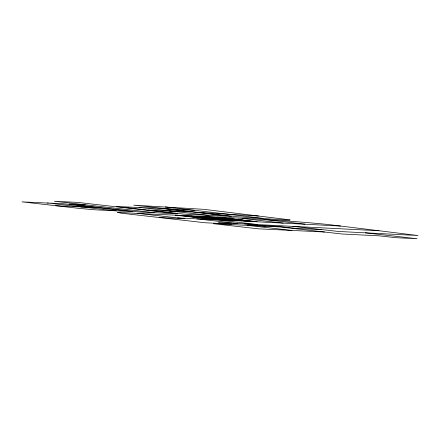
<?xml version="1.0" encoding="UTF-8"?>
<svg xmlns="http://www.w3.org/2000/svg" width="440" height="440" viewBox="0 0 440 440"><rect width="100%" height="100%" fill="white"/><g stroke="black" fill="none" stroke-linecap="round" stroke-linejoin="round"><path stroke-width="0.66" d="M48.147 203.082L22 201.867L79.052 208.379L95.161 209.82L132.462 211.629L63.762 203.781L47.432 203L116.193 210.843M85.255 204.793L69.119 204.034L138.012 211.899L177.826 213.835L77.748 202.406L54.472 201.273L154.55 212.702M55.742 205.722L82.126 206.954M141.229 207.636L116.221 206.431L183.519 214.115L231.33 216.458L161.166 208.483L138.98 207.378L208.901 215.358M169.114 210.821L191.12 211.893M81.493 206.882L97.796 207.669M292.848 226.358L338.459 231.457L418 235.516L326.882 224.367C257.257 217.613 187.259 216.277 117.453 212.333L121.011 213.169L205.145 222.761L231.473 224.043L218.433 222.558L257.318 224.505M159.22 217.52L184.921 218.74L137.148 213.296M324.517 232.012L258.132 228.806L213.51 223.713L280.082 226.958L342.012 234.003L379.539 235.862L395.566 237.677L417.12 238.728L365.376 232.837M148.401 210.106L173.789 211.354M193.281 216.348L202.417 216.805L236.467 220.704M186.203 216.15L195.151 216.596M211.431 217.404L205.326 216.816M190.641 216.656L199.777 217.113M200.09 217.129L209.226 217.586M220.187 218.13L229.323 218.587M206.899 217.91L216.035 218.361M227.002 218.911L236.137 219.368M204.264 218.218L213.4 218.674M213.714 218.691L222.849 219.142M233.811 219.692L242.946 220.143M207.999 218.647L216.942 219.093M233.222 219.901L231.561 219.819L236 220.33M220.523 219.466L229.658 219.923M240.62 220.468L249.755 220.924M214.28 219.599L340.566 226.045M177.584 217.905L216.117 219.808M257.516 225.324L277.805 226.336L296.048 228.41L321.536 229.664M379.011 230.742L258.418 224.626L175.131 215.138M166.386 208.725L236.792 216.728L288.948 220.259L290.158 219.89L204.028 209.347L133.771 205.167L166.386 208.725L194.651 210.32L263.043 218.367M199.502 212.487L258.528 216.018M194.651 210.32L165.297 206.927M263.929 219.494L304.909 224.158M242.281 218.433L283.19 223.091M217.267 217.206L257.098 221.733M244.541 223.856L265.826 226.259M196.719 218.851L237.479 223.498M247.341 225.363L291.918 230.439M256.564 221.705L222.514 217.806L213.378 217.349L247.429 221.249M206.993 216.898L237.661 220.413M190.713 216.09L227.332 220.248M214.275 217.261L181.764 215.644L212.438 219.153L244.943 220.776L214.275 217.261"/></g></svg>
